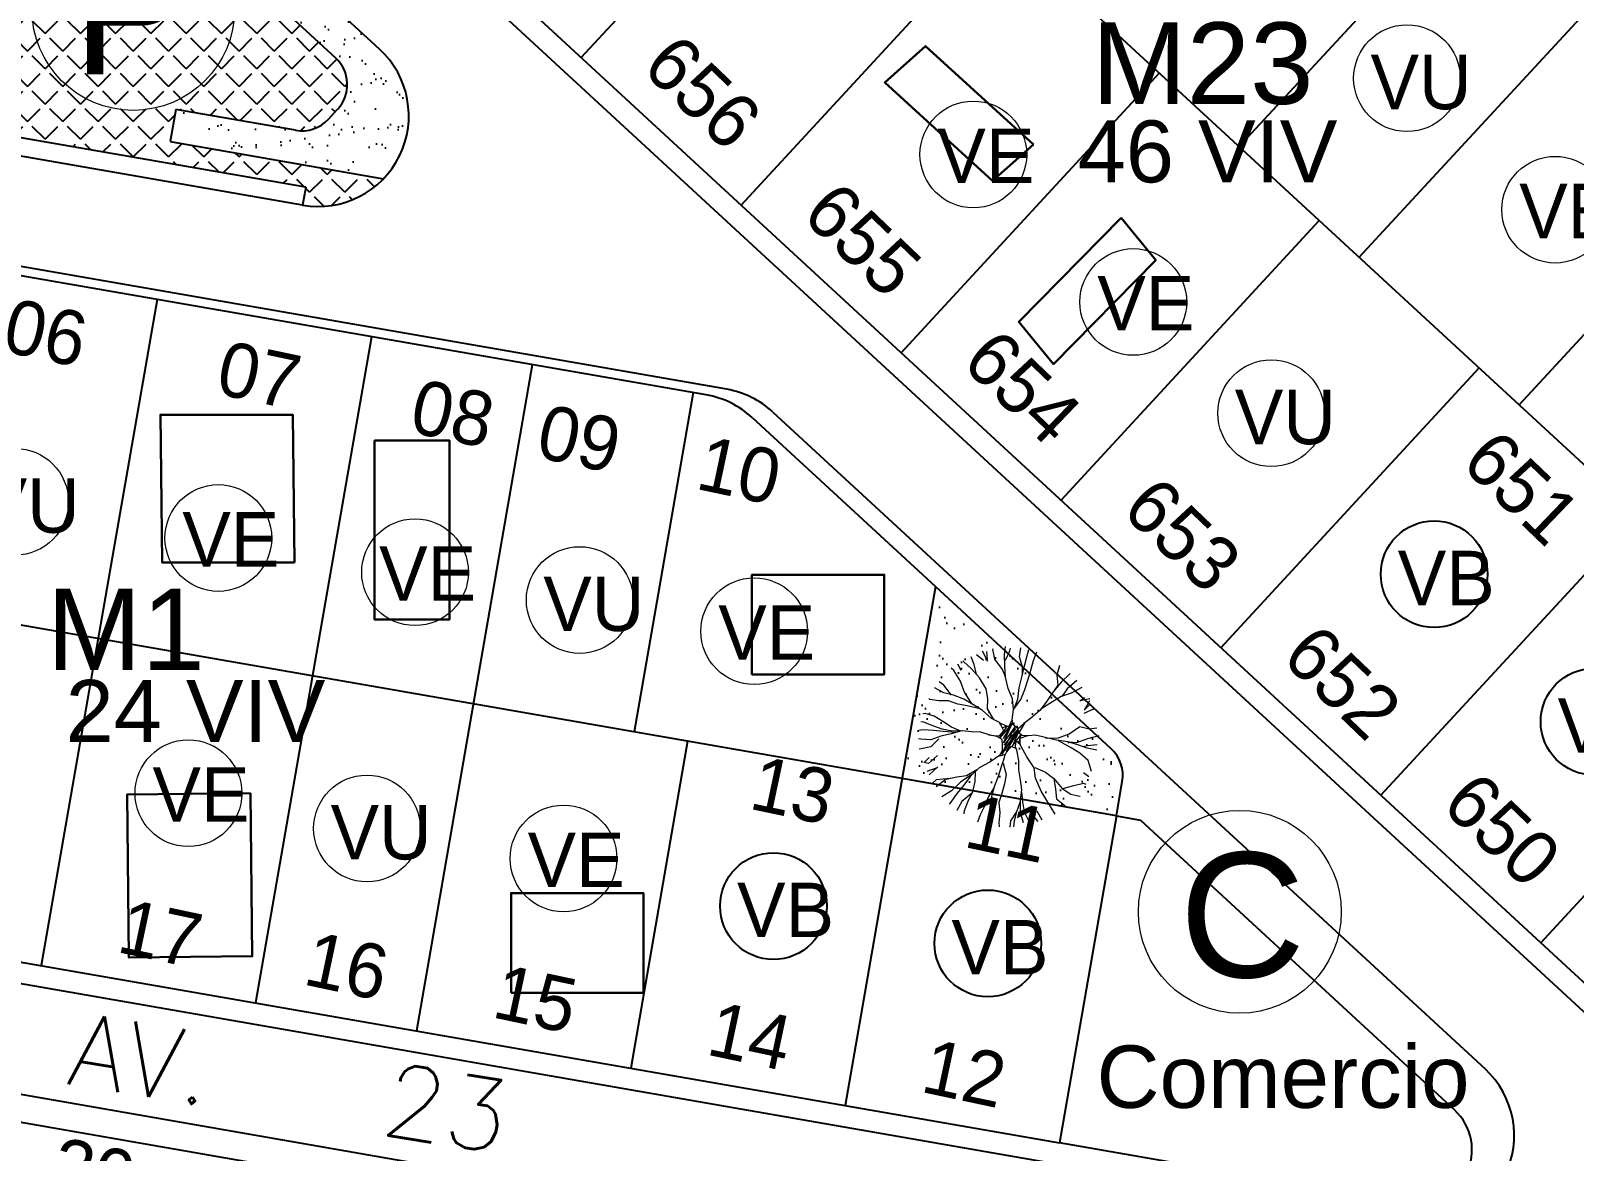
# Model space of a CAD drawing. Extents: x 472704 to 474638, y 1059265 to 1060325.
# Drawn here: x 473538.4 to 473623.5, y 1059885.8 to 1059947.6 of the extents above; entities that cross this region are included whole.
import ezdxf

# ---------------------------------------------------------------- set-up
doc = ezdxf.new("R2010")
doc.units = 0
doc.header["$LTSCALE"] = 0.4
doc.header["$MEASUREMENT"] = 0
doc.layers.get('0').update_dxf_attribs({"linetype": 'CONTINUOUS', "lineweight": 25})
for name, color, linetype, lineweight in [('AREAS VERDAS', 72, 'CONTINUOUS', 25), ('AREAS VERDES', 2, 'CONTINUOUS', 20), ('CALLES', 140, 'CONTINUOUS', 40), ('CASA', 31, 'CONTINUOUS', 30)]:
    doc.layers.add(name, color=color, linetype=linetype, lineweight=lineweight)
for name, color, linetype in [('BIFAMILIARES', 6, 'CONTINUOUS'), ('MANZANAS', 5, 'CONTINUOUS'), ('NumeroPropu', 6, 'CONTINUOUS'), ('PARCELASPEOPUESTAS', 3, 'CONTINUOUS'), ('PISOS', 8, 'CONTINUOUS'), ('TEXTOPROPU', 7, 'CONTINUOUS'), ('TipoVivienda', 7, 'CONTINUOUS'), ('TOPONIMIA', 1, 'CONTINUOUS'), ('UNIFAMILIAR', 5, 'CONTINUOUS'), ('VIAPROPUESTA', 7, 'CONTINUOUS')]:
    doc.layers.add(name, color=color, linetype=linetype)
doc.styles.add('ARIAL', font='arial.ttf')
doc.styles.add('Numeros Parcelas', font='', dxfattribs={"height": 3})
doc.styles.get("Standard").update_dxf_attribs({"font": 'romans.shx'})
doc.styles.add('TipoVivienda', font='', dxfattribs={"height": 3})
doc.styles.get('Numeros Parcelas').set_extended_font_data('AvantGarde Bk BT')
doc.styles.get('TipoVivienda').set_extended_font_data('AvantGarde Bk BT')

# ---------------------------------------------------------------- blocks, each defined once
blk = doc.blocks.new('MATA-P-01')
at = {"color": 84, "linetype": 'ByBlock'}
for p, q in [((18.8462, 144.4883), (18.8445, 144.521)), ((18.8717, 144.4929), (18.8752, 144.521)), ((18.7176, 144.4515), (18.6888, 144.4688)), ((18.7068, 144.4864), (18.7321, 144.4515)), ((18.7231, 144.4864), (18.7304, 144.458)), ((18.7448, 144.4994), (18.7448, 144.5014)), ((18.7576, 144.4645), (18.7448, 144.4994)), ((18.7918, 144.4319), (18.7576, 144.4645)), ((18.7902, 144.4864), (18.7883, 144.5167)), ((18.7991, 144.4449), (18.7902, 144.4864)), ((18.7973, 144.4668), (18.8065, 144.5037)), ((18.8065, 144.5037), (18.8081, 144.5144)), ((18.8625, 144.4537), (18.8462, 144.4883)), ((18.8698, 144.458), (18.8717, 144.4929)), ((18.8951, 144.4472), (18.8986, 144.4841)), ((18.8986, 144.4841), (18.9059, 144.5167)), ((18.9964, 144.4818), (18.9929, 144.4449)), ((18.6435, 144.4015), (18.6272, 144.4231)), ((18.6454, 144.4361), (18.6454, 144.4384)), ((18.6796, 144.4146), (18.6454, 144.4361)), ((18.6869, 144.4319), (18.6706, 144.458)), ((18.7141, 144.3862), (18.6796, 144.4146)), ((18.7013, 144.397), (18.6869, 144.4319)), ((18.7321, 144.4515), (18.7304, 144.4557)), ((18.8079, 144.4068), (18.7918, 144.4319)), ((18.8081, 144.4058), (18.7991, 144.4449)), ((18.868, 144.4239), (18.8625, 144.4537)), ((18.8643, 144.3754), (18.8679, 144.4211)), ((18.8679, 144.4211), (18.8698, 144.458)), ((18.8861, 144.3731), (18.8915, 144.4123)), ((18.8915, 144.4123), (18.8951, 144.4472)), ((19.0127, 144.4231), (18.9874, 144.3774)), ((18.9929, 144.4449), (19.0018, 144.41)), ((19.0018, 144.41), (18.9929, 144.3885)), ((19.0399, 144.4602), (19.0127, 144.4231)), ((19.0689, 144.4384), (19.0382, 144.4015)), ((19.0907, 144.4166), (19.0562, 144.3885)), ((18.6163, 144.397), (18.6054, 144.4035)), ((18.647, 144.3624), (18.6163, 144.397)), ((18.6671, 144.3275), (18.647, 144.3624)), ((18.7448, 144.3513), (18.7141, 144.3862)), ((18.7576, 144.3167), (18.7448, 144.3513)), ((18.8244, 144.3666), (18.8081, 144.4058)), ((18.8462, 144.3317), (18.8244, 144.3666)), ((18.8662, 144.334), (18.8643, 144.3754)), ((18.8771, 144.334), (18.8861, 144.3731)), ((18.9874, 144.3774), (18.9711, 144.3405)), ((19.0219, 144.3709), (18.9855, 144.3382)), ((19.0562, 144.3885), (19.0219, 144.3709)), ((19.0382, 144.4015), (19.0236, 144.3709)), ((19.0923, 144.3666), (19.107, 144.3819)), ((19.1268, 144.3797), (19.0923, 144.3666)), ((19.1268, 144.3731), (19.114, 144.3362)), ((19.114, 144.3362), (19.1322, 144.3624)), ((18.5601, 144.3209), (18.5584, 144.3232)), ((18.5946, 144.3101), (18.5601, 144.3209)), ((18.5891, 144.3382), (18.5709, 144.347)), ((18.6236, 144.3059), (18.5891, 144.3382)), ((18.6307, 144.3079), (18.5946, 144.3101)), ((18.6706, 144.2994), (18.6307, 144.3079)), ((18.7032, 144.2883), (18.6671, 144.3275)), ((18.7068, 144.2863), (18.6706, 144.2994)), ((18.763, 144.2798), (18.7576, 144.3167)), ((18.857, 144.2948), (18.8462, 144.3317)), ((18.857, 144.2928), (18.8771, 144.334)), ((18.8589, 144.2971), (18.8662, 144.334)), ((18.9529, 144.3059), (18.9241, 144.271)), ((18.9711, 144.3405), (18.9529, 144.3059)), ((18.9855, 144.3382), (18.9563, 144.3123)), ((19.1485, 144.347), (19.114, 144.3232)), ((18.5476, 144.2775), (18.544, 144.2798)), ((18.5818, 144.2775), (18.5476, 144.2775)), ((18.6163, 144.284), (18.5818, 144.2775)), ((18.6524, 144.2775), (18.6163, 144.284)), ((18.6869, 144.2775), (18.6524, 144.2775)), ((18.7359, 144.2747), (18.6869, 144.2775)), ((18.7448, 144.271), (18.7032, 144.2883)), ((18.7828, 144.2471), (18.7448, 144.271)), ((18.7918, 144.2449), (18.763, 144.2798)), ((18.8173, 144.2361), (18.7828, 144.2471)), ((18.8617, 144.242), (18.8256, 144.1822)), ((18.8398, 144.1822), (18.8617, 144.2435)), ((18.8421, 144.166), (18.8617, 144.242)), ((18.8516, 144.2276), (18.8589, 144.2557)), ((18.8589, 144.2557), (18.857, 144.2928)), ((18.8584, 144.2576), (18.8584, 144.2591)), ((18.8658, 144.2372), (18.8584, 144.2576)), ((18.8858, 144.2267), (18.8658, 144.2372)), ((18.9021, 144.2471), (18.8858, 144.2267)), ((18.9052, 144.2504), (18.8915, 144.2122)), ((18.904, 144.2491), (18.9005, 144.2449)), ((18.9241, 144.271), (18.904, 144.2491)), ((19.0382, 144.2188), (19.0744, 144.2406)), ((19.0744, 144.2406), (19.1086, 144.2733)), ((19.1086, 144.2733), (19.1431, 144.271)), ((19.1431, 144.271), (19.1703, 144.2798)), ((19.183, 144.2514), (19.1431, 144.2341)), ((18.5402, 144.1904), (18.5294, 144.1904)), ((18.5402, 144.223), (18.5313, 144.221)), ((18.5747, 144.2188), (18.5402, 144.223)), ((18.5747, 144.1839), (18.5402, 144.1904)), ((18.609, 144.2057), (18.5747, 144.2188)), ((18.6109, 144.1773), (18.5747, 144.1839)), ((18.6435, 144.1904), (18.609, 144.2057)), ((18.6796, 144.1819), (18.6435, 144.1904)), ((18.6834, 144.1839), (18.647, 144.1666)), ((18.685, 144.1839), (18.647, 144.1754)), ((18.7195, 144.1861), (18.685, 144.1839)), ((18.7538, 144.1904), (18.7195, 144.1861)), ((18.7883, 144.1861), (18.7538, 144.1904)), ((18.7935, 144.1847), (18.781, 144.1864)), ((18.7828, 144.1864), (18.8029, 144.187)), ((18.814, 144.1856), (18.7935, 144.1847)), ((18.8029, 144.187), (18.8235, 144.1893)), ((18.8353, 144.1782), (18.814, 144.1856)), ((18.8154, 144.2361), (18.8516, 144.2276)), ((18.8204, 144.2298), (18.8159, 144.2358)), ((18.836, 144.2097), (18.8204, 144.2298)), ((18.8235, 144.1893), (18.836, 144.2097)), ((18.8256, 144.1822), (18.8452, 144.2293)), ((18.8452, 144.2293), (18.8291, 144.2199)), ((18.8731, 144.2315), (18.8421, 144.166)), ((18.8433, 144.124), (18.8731, 144.2315)), ((18.8854, 144.225), (18.8433, 144.124)), ((18.8858, 144.2267), (18.845, 144.1578)), ((18.8858, 144.2267), (18.857, 144.1382)), ((18.857, 144.1382), (18.8913, 144.2208)), ((18.8712, 144.2094), (18.8773, 144.2259)), ((18.8913, 144.2208), (18.8755, 144.1589)), ((18.8755, 144.1589), (18.8991, 144.2066)), ((18.8851, 144.181), (18.8866, 144.16)), ((18.9059, 144.1683), (18.8851, 144.181)), ((18.9047, 144.2052), (18.8915, 144.2122)), ((18.8991, 144.2066), (18.8967, 144.1751)), ((18.8991, 144.1932), (18.9257, 144.2077)), ((18.904, 144.1708), (18.8991, 144.1932)), ((18.9277, 144.208), (18.9047, 144.2052)), ((18.9529, 144.2145), (18.9277, 144.208)), ((18.9893, 144.2122), (18.9529, 144.2145)), ((19.0328, 144.21), (18.9893, 144.2122)), ((18.991, 144.21), (19.0382, 144.2188)), ((19.0744, 144.21), (19.0328, 144.21)), ((19.0543, 144.2034), (19.0399, 144.208)), ((19.0907, 144.1904), (19.0543, 144.2034)), ((19.1124, 144.2057), (19.0744, 144.21)), ((19.107, 144.2122), (19.0814, 144.21)), ((19.1249, 144.1773), (19.0907, 144.1904)), ((19.1431, 144.2341), (19.107, 144.2122)), ((19.1485, 144.1992), (19.1124, 144.2057)), ((19.1485, 144.208), (19.1322, 144.2015)), ((19.183, 144.2188), (19.1485, 144.208)), ((19.1847, 144.1992), (19.1485, 144.1992)), ((18.5421, 144.1623), (18.5277, 144.1578)), ((18.5402, 144.1274), (18.5313, 144.1274)), ((18.5764, 144.1317), (18.5402, 144.1274)), ((18.5802, 144.1666), (18.5421, 144.1623)), ((18.6109, 144.1512), (18.5764, 144.1317)), ((18.6163, 144.1688), (18.5802, 144.1666)), ((18.6054, 144.1405), (18.5818, 144.1056)), ((18.647, 144.1754), (18.6109, 144.1773)), ((18.647, 144.1666), (18.6109, 144.1512)), ((18.6635, 144.1744), (18.6163, 144.1688)), ((18.8403, 144.1578), (18.8353, 144.1782)), ((18.8554, 144.1257), (18.8353, 144.1158)), ((18.836, 144.1166), (18.8433, 144.1376)), ((18.8433, 144.1376), (18.8403, 144.1578)), ((18.8554, 144.1143), (18.8558, 144.1257)), ((18.8589, 144.1362), (18.8558, 144.1257)), ((18.8714, 144.1572), (18.8589, 144.1362)), ((18.8915, 144.1532), (18.8714, 144.1572)), ((18.8866, 144.16), (18.8908, 144.1527)), ((18.8915, 144.1535), (18.9078, 144.1121)), ((18.9078, 144.1643), (18.904, 144.1708)), ((18.935, 144.1297), (18.9078, 144.1643)), ((18.9692, 144.0948), (18.935, 144.1297)), ((19.1594, 144.1558), (19.1249, 144.1773)), ((19.1793, 144.1186), (19.1594, 144.1558)), ((18.5476, 144.0925), (18.5402, 144.0905)), ((18.5818, 144.1056), (18.5476, 144.0925)), ((18.6109, 144.0794), (18.5837, 144.0448)), ((18.8046, 144.0882), (18.7701, 144.0602)), ((18.8391, 144.1209), (18.8046, 144.0882)), ((18.8353, 144.1158), (18.8346, 144.1166)), ((18.8445, 144.0426), (18.8499, 144.0794)), ((18.8499, 144.0794), (18.8554, 144.1143)), ((18.8535, 144.0925), (18.8717, 144.0536)), ((18.9078, 144.1121), (18.9132, 144.0775)), ((18.9132, 144.0775), (18.9258, 144.0426)), ((18.9801, 144.0579), (18.9692, 144.0948)), ((18.9711, 144.097), (19.0127, 144.086)), ((19.0127, 144.086), (19.0472, 144.0687)), ((19.0472, 144.0687), (19.0597, 144.0318)), ((19.0472, 144.0687), (19.0833, 144.0383)), ((19.1195, 144.0536), (19.1575, 144.0709)), ((19.1722, 144.097), (19.1504, 144.1078)), ((19.1575, 144.0709), (19.1667, 144.0687)), ((18.5837, 144.0448), (18.5655, 144.0448)), ((18.5818, 144.0664), (18.5674, 144.0448)), ((18.6144, 144.0318), (18.5818, 144.0145)), ((18.5927, 144.0034), (18.6198, 144.0383)), ((18.6943, 144.0122), (18.6562, 143.9969)), ((18.7285, 144.023), (18.6943, 144.0122)), ((18.7467, 144.0318), (18.7106, 143.9969)), ((18.7429, 144.0252), (18.725, 143.9884)), ((18.763, 144.0514), (18.7285, 144.023)), ((18.7701, 144.0602), (18.7429, 144.0252)), ((18.7576, 144.0426), (18.763, 144.0079)), ((18.8372, 144.0057), (18.8445, 144.0426)), ((18.8717, 144.0187), (18.8679, 143.9818)), ((18.8717, 144.0536), (18.8717, 144.0187)), ((18.9258, 144.0426), (18.9366, 144.0079)), ((19.0092, 144.0145), (18.9801, 144.0579)), ((19.0399, 143.9796), (19.0092, 144.0145)), ((19.0597, 144.0318), (19.0689, 143.9969)), ((19.0833, 144.0383), (19.1178, 144.023)), ((19.0852, 144.0383), (19.1195, 144.0536)), ((19.1178, 144.023), (19.1521, 144.021)), ((19.1521, 144.021), (19.154, 144.021)), ((18.6217, 143.9903), (18.6109, 143.9773)), ((18.6716, 144.0031), (18.6217, 143.9903)), ((18.6562, 143.9969), (18.6253, 143.9642)), ((18.6834, 143.96), (18.6524, 143.9316)), ((18.7106, 143.9969), (18.6834, 143.96)), ((18.7051, 143.9535), (18.6888, 143.9186)), ((18.725, 143.9884), (18.7051, 143.9535)), ((18.7576, 143.9623), (18.7285, 143.9274)), ((18.7611, 143.9688), (18.7502, 143.9316)), ((18.763, 144.0079), (18.7611, 143.9688)), ((18.8209, 143.96), (18.8136, 143.9251)), ((18.8353, 143.9969), (18.8209, 143.96)), ((18.8336, 143.9708), (18.8372, 144.0057)), ((18.8336, 143.9339), (18.8336, 143.9708)), ((18.8679, 143.9818), (18.8625, 143.9469)), ((18.9385, 143.96), (18.9331, 143.9251)), ((18.9366, 144.0079), (18.9385, 143.9688)), ((18.9385, 143.9991), (18.9475, 143.9642)), ((18.9385, 143.9688), (18.9458, 143.9251)), ((18.9475, 143.9642), (18.9603, 143.9296)), ((19.0744, 143.9404), (19.0399, 143.9796)), ((19.0689, 143.9969), (19.1032, 143.9773)), ((19.1032, 143.9773), (19.107, 143.973)), ((18.6888, 143.9186), (18.6834, 143.91)), ((18.7285, 143.9274), (18.7158, 143.8924)), ((18.7502, 143.9316), (18.7429, 143.8947)), ((18.8136, 143.9251), (18.8027, 143.8905)), ((18.8353, 143.8947), (18.8336, 143.9339)), ((18.8625, 143.9469), (18.8733, 143.91)), ((18.8733, 143.91), (18.8752, 143.8729)), ((18.9312, 143.9231), (18.9168, 143.8882)), ((18.9331, 143.9251), (18.9295, 143.8905)), ((18.9458, 143.9251), (18.9638, 143.8905)), ((18.9603, 143.9296), (18.9874, 143.8924)), ((19.0165, 143.9035), (18.991, 143.9251)), ((19.0309, 143.91), (19.0073, 143.9404)), ((18.7429, 143.8947), (18.7429, 143.8839)), ((18.8027, 143.8905), (18.7973, 143.8621)), ((18.8336, 143.8598), (18.8353, 143.8947)), ((18.8752, 143.8729), (18.8788, 143.8598)), ((18.9168, 143.8882), (18.9187, 143.8644)), ((18.9295, 143.8905), (18.9312, 143.8686)), ((18.9874, 143.8924), (18.9964, 143.8882))]:
    blk.add_line(p, q, dxfattribs=at)

msp = doc.modelspace()

# ---------------------------------------------------------------- hatches: boundary and pattern name
at = {"layer": 'AREAS VERDAS'}
h = msp.add_hatch(dxfattribs=at)
h.set_pattern_fill('AR-SAND', color=64, style=0)
h.set_pattern_definition([(37.5, (0, 0), (-0.0629933581, 1.926823769), [0, -1.52, 0, -1.7, 0, -1.625]), (7.5, (0, 0), (1.769776705, 2.822146065), [0, -0.82, 0, -1.37, 0, -0.525]), (327.5, (-1.23, 0), (3.1141418618, 0.0056590535), [0, -0.5, 0, -1.8, 0, -2.35]), (317.5, (-1.23, 0), (3.0061266046, 0.877675565), [0, -0.25, 0, -1.18, 0, -1.35])])
h.paths.add_polyline_path([(473548.808, 1059954.664, 0.267949), (473549.998, 1059950.845), (473555.18, 1059946.064, -0.414214), (473555.293, 1059943.238), (473554.785, 1059942.686, -0.254766), (473552.972, 1059942.072), (473546.36, 1059943.222), (473546.052, 1059941.449), (473557.818, 1059939.402, 0.420503), (473557.608, 1059946.545)])
h = msp.add_hatch(dxfattribs=at)
h.set_pattern_fill('AR-SAND', color=64, style=0)
h.set_pattern_definition([(37.5, (0, 0), (-0.0629933581, 1.926823769), [0, -1.52, 0, -1.7, 0, -1.625]), (7.5, (0, 0), (1.769776705, 2.822146065), [0, -0.82, 0, -1.37, 0, -0.525]), (327.5, (-1.23, 0), (3.1141418618, 0.0056590535), [0, -0.5, 0, -1.8, 0, -2.35]), (317.5, (-1.23, 0), (3.0061266046, 0.877675565), [0, -0.25, 0, -1.18, 0, -1.35])])
h.paths.add_polyline_path([(473598.239, 1059904.253), (473598.568, 1059906.143, 0.254766), (473597.954, 1059907.956), (473588.259, 1059916.901), (473586.416, 1059906.31)])
at = {"layer": 'PISOS', "linetype": 'Continuous'}
h = msp.add_hatch(dxfattribs=at)
h.set_pattern_fill('ANGLE', color=256, scale=5, angle=45, style=0)
h.set_pattern_definition([(45, (0, 0), (-0.9722718241, 0.9722718241), [1, -0.375]), (135, (0, 0), (-0.9722718241, -0.9722718241), [1, -0.375])])
h.paths.add_polyline_path([(473546.36, 1059943.222), (473552.972, 1059942.072, 0.254766), (473554.785, 1059942.686), (473555.293, 1059943.238, 0.414214), (473555.18, 1059946.064), (473549.998, 1059950.845, -0.414214), (473549.771, 1059956.498), (473552.442, 1059959.393), (473549.204, 1059962.378), (473532.776, 1059944.573), (473532.37, 1059942.82), (473535.989, 1059941.982), (473553.531, 1059938.93), (473553.36, 1059937.944, 0.249069), (473557.818, 1059939.402), (473546.052, 1059941.449)])

# ---------------------------------------------------------------- linework, layer by layer
at = {"layer": 'BIFAMILIARES', "linetype": 'Continuous'}
for centre in [(473615.765, 1059917.584), (473624.584, 1059909.447), (473579.329, 1059899.275), (473591.151, 1059897.218)]:
    msp.add_circle(centre, 2.943, dxfattribs=at)
at = {"layer": 'CASA'}
for points in [[(473593.662, 1059941.288), (473587.721, 1059946.713), (473585.463, 1059944.712), (473591.404, 1059939.288)], [(473598.495, 1059937.24), (473592.854, 1059931.504), (473594.77, 1059929.173), (473600.411, 1059934.909)], [(473552.907, 1059918.238), (473552.82, 1059926.383), (473545.52, 1059926.383), (473545.607, 1059918.238)], [(473557.32, 1059924.954), (473561.47, 1059924.954), (473561.47, 1059915.094), (473557.32, 1059915.094)], [(473578.142, 1059912.058), (473585.442, 1059912.058), (473585.442, 1059917.558), (473578.142, 1059917.558)], [(473564.858, 1059894.492), (473572.158, 1059894.492), (473572.158, 1059899.992), (473564.858, 1059899.992)]]:
    msp.add_lwpolyline(points, close=True, dxfattribs=at)
msp.add_lwpolyline([(473550.489, 1059905.506), (473543.689, 1059905.433), (473543.785, 1059896.434), (473550.585, 1059896.506), (473550.489, 1059905.506)], dxfattribs=at)
at = {"layer": 'PARCELASPEOPUESTAS', "linetype": 'Continuous'}
for p, q in [((473706.44, 1059847.584), (473567.538, 1059975.753)), ((473568.731, 1059946.078), (473582.972, 1059961.512)), ((473688.763, 1059835.321), (473553.297, 1059960.319)), ((473605.02, 1059941.168), (473619.26, 1059956.601)), ((473577.55, 1059937.941), (473591.791, 1059953.374)), ((473611.634, 1059935.064), (473625.875, 1059950.498)), ((473586.369, 1059929.803), (473600.61, 1059945.237)), ((473620.453, 1059926.927), (473634.694, 1059942.36)), ((473575.625, 1059927.473), (473522.554, 1059936.707)), ((473595.188, 1059921.665), (473609.429, 1059937.099)), ((473612.827, 1059905.39), (473641.308, 1059936.257)), ((473545.339, 1059932.742), (473538.946, 1059895.994)), ((473557.162, 1059930.685), (473550.768, 1059893.937)), ((473566.029, 1059929.142), (473559.635, 1059892.394)), ((473604.007, 1059913.528), (473618.248, 1059928.961)), ((473574.895, 1059927.6), (473571.639, 1059908.881)), ((473621.646, 1059897.252), (473650.128, 1059928.119)), ((473578.159, 1059926.221), (473588.259, 1059916.901)), ((473598.239, 1059904.253), (473480.015, 1059924.823)), ((473588.259, 1059916.901), (473583.28, 1059888.28)), ((473574.594, 1059908.367), (473571.457, 1059890.337)), ((473485.745, 1059905.251), (473595.102, 1059886.223)), ((473598.239, 1059904.253), (473595.102, 1059886.223)), ((473482.888, 1059896.917), (473639.073, 1059869.742))]:
    msp.add_line(p, q, dxfattribs=at)
msp.add_arc((473574.768, 1059922.547), 5, 47.30154, 80.12972, dxfattribs=at)
at = {"layer": 'TipoVivienda', "linetype": 'Continuous', "lineweight": 20}
for centre in [(473590.351, 1059940.739), (473622.44, 1059937.691), (473599.171, 1059932.601), (473548.711, 1059919.581), (473559.561, 1059917.693), (473578.267, 1059914.438), (473547.062, 1059905.504), (473567.751, 1059901.904)]:
    msp.add_circle(centre, 2.943, dxfattribs=at)
at = {"layer": 'TOPONIMIA', "linetype": 'Continuous', "lineweight": 20}
for centre in [(473544.021, 1059948.764), (473605.047, 1059898.962)]:
    msp.add_circle(centre, 5.594, dxfattribs=at)
at = {"layer": 'UNIFAMILIAR', "linetype": 'Continuous', "lineweight": 20}
for centre in [(473614.266, 1059944.943), (473606.78, 1059926.464), (473537.504, 1059921.578), (473568.643, 1059916.159), (473556.912, 1059903.558)]:
    msp.add_circle(centre, 2.943, dxfattribs=at)
at = {"layer": 'VIAPROPUESTA'}
for p, q in [((473552.483, 1059959.437), (473687.588, 1059834.773)), ((473548.808, 1059954.664), (473557.608, 1059946.545)), ((473549.998, 1059950.845), (473555.18, 1059946.064)), ((473552.972, 1059942.072), (473546.36, 1059943.222)), ((473553.531, 1059938.93), (473535.961, 1059941.987)), ((473553.36, 1059937.944), (473535.79, 1059941.001)), ((473576.765, 1059927.782), (473534.598, 1059935.119)), ((473579.298, 1059926.531), (473618.572, 1059890.292)), ((473599.563, 1059904.022), (473616.887, 1059888.037)), ((473637.769, 1059871.491), (473482.854, 1059898.446))]:
    msp.add_line(p, q, dxfattribs=at)
at = {"layer": 'VIAPROPUESTA', "linetype": 'Continuous'}
for p, q in [((473546.36, 1059943.222), (473546.052, 1059941.449)), ((473554.785, 1059942.686), (473555.293, 1059943.238)), ((473546.052, 1059941.449), (473557.818, 1059939.402)), ((473553.531, 1059938.93), (473553.36, 1059937.944)), ((473597.954, 1059907.956), (473588.259, 1059916.901)), ((473598.239, 1059904.253), (473598.568, 1059906.143)), ((473482.769, 1059904.581), (473614.482, 1059881.664)), ((473598.239, 1059904.253), (473599.563, 1059904.022)), ((473614.338, 1059882.876), (473595.102, 1059886.223))]:
    msp.add_line(p, q, dxfattribs=at)
at = {"layer": 'VIAPROPUESTA'}
for centre, start, end in [((473554.217, 1059942.87), 260.12972, 47.30154), ((473575.907, 1059922.856), 47.30154, 80.12972)]:
    msp.add_arc(centre, 5, start, end, dxfattribs=at)
at = {"layer": 'VIAPROPUESTA', "linetype": 'Continuous'}
for centre, radius, start, end in [((473553.824, 1059944.594), 2, 317.30154, 47.30154), ((473553.315, 1059944.042), 2, 260.12972, 317.30154), ((473596.597, 1059906.486), 2, 350.12972, 47.30154), ((473615.181, 1059886.617), 5, 260.12972, 47.30154), ((473614.852, 1059885.832), 3, 260.12972, 47.30154)]:
    msp.add_arc(centre, radius, start, end, dxfattribs=at)

# ---------------------------------------------------------------- block references
at = {"layer": 'AREAS VERDES', "linetype": 'Continuous', "ltscale": 0.5, "xscale": 15.00000000001295, "yscale": 15, "zscale": 15, "rotation": 350.1297174349727}
msp.add_blockref('MATA-P-01', (472942.877, 1057826.243), dxfattribs=at)

# ---------------------------------------------------------------- texts
at = {"layer": 'CALLES', "linetype": 'Continuous'}
msp.add_text('AV.   23', height=4, rotation=350.88437, dxfattribs=at).set_placement((473540.285, 1059889.481))
at = {"layer": 'MANZANAS', "linetype": 'Continuous', "style": 'ARIAL'}
for s, height, p in [('M23', 4.5, (473596.883, 1059943.523)), ('46 VIV', 3.4159, (473596.107, 1059939.198)), ('M1', 4.5, (473539.241, 1059912.293)), ('24 VIV', 3.4159, (473540.291, 1059908.333))]:
    msp.add_text(s, height=height, dxfattribs=at).set_placement(p)
at = {"layer": 'NumeroPropu', "linetype": 'Continuous', "lineweight": 20, "style": 'Numeros Parcelas'}
for s, rotation, p in [('656', 316.16027, (473571.987, 1059945.429)), ('655', 316.16027, (473580.806, 1059937.292)), ('06', 348.02654, (473536.7, 1059929.905)), ('654', 316.16027, (473589.625, 1059929.154)), ('07', 348.02654, (473548.471, 1059927.569)), ('08', 348.02654, (473559.148, 1059925.45)), ('09', 348.02654, (473566.126, 1059924.065)), ('10', 348.02654, (473574.954, 1059922.313)), ('651', 316.16027, (473617.163, 1059923.607)), ('653', 316.16027, (473598.444, 1059921.016)), ('652', 316.16027, (473607.263, 1059912.879)), ('13', 348.02654, (473577.903, 1059904.666)), ('650', 316.16027, (473616.082, 1059904.741)), ('11', 348.02654, (473589.747, 1059902.557)), ('17', 348.02654, (473543.032, 1059896.761)), ('16', 348.02654, (473553.307, 1059894.973)), ('15', 348.02654, (473563.721, 1059893.161)), ('14', 348.02654, (473575.544, 1059891.104)), ('12', 348.02654, (473587.366, 1059889.047)), ('30', 348.02654, (473539.343, 1059883.627))]:
    msp.add_text(s, height=3, rotation=rotation, dxfattribs=at).set_placement(p)
at = {"layer": 'TEXTOPROPU', "linetype": 'Continuous', "style": 'ARIAL'}
msp.add_text('Comercio', height=3.4415, dxfattribs=at).set_placement((473597.149, 1059888.146))
at = {"layer": 'TipoVivienda', "linetype": 'Continuous', "lineweight": 20, "style": 'TipoVivienda'}
for s, p in [('VU', (473612.256, 1059943.235)), ('VE', (473588.368, 1059939.166)), ('VE', (473620.457, 1059936.118)), ('VE', (473597.188, 1059931.028)), ('VU', (473604.77, 1059924.756)), ('VU', (473535.494, 1059919.869)), ('VE', (473546.727, 1059918.007)), ('VE', (473557.578, 1059916.12)), ('VB', (473613.755, 1059915.876)), ('VU', (473566.633, 1059914.451)), ('VE', (473576.283, 1059912.865)), ('VB', (473622.574, 1059907.739)), ('VE', (473545.079, 1059903.931)), ('VU', (473554.902, 1059901.85)), ('VE', (473565.768, 1059900.331)), ('VB', (473577.319, 1059897.567)), ('VB', (473589.141, 1059895.51))]:
    msp.add_text(s, height=3, dxfattribs=at).set_placement(p)
at = {"layer": 'TOPONIMIA', "linetype": 'Continuous', "style": 'ARIAL'}
for s, p in [('P', (473540.684, 1059945.152)), ('C', (473601.71, 1059895.349))]:
    msp.add_text(s, height=6.883, dxfattribs=at).set_placement(p)

doc.saveas('drawing.dxf')
